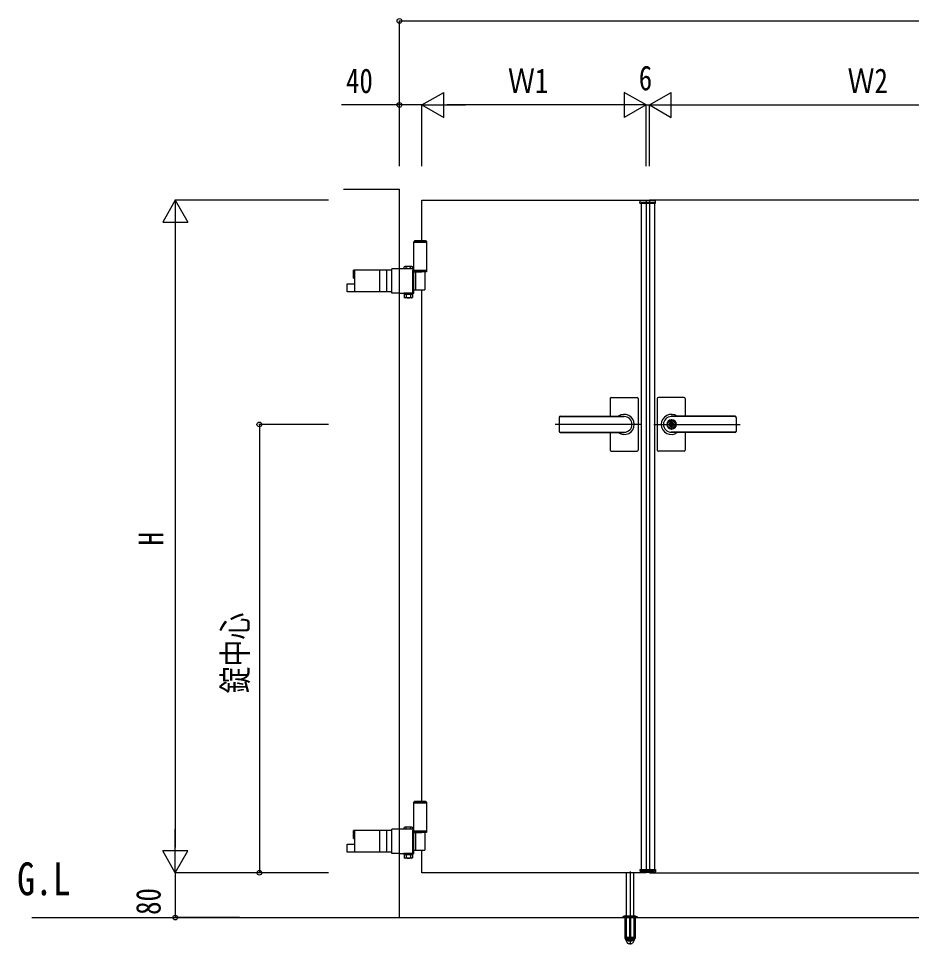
# Model space of a CAD drawing. Units: millimetres, scale not verified. Extents: x -4205 to 4205, y -2970 to 2970.
# Drawn here: x -2284 to -690, y -232 to 1420 of the extents above; entities that cross this region are included whole.
import ezdxf
from ezdxf.enums import TextEntityAlignment as Align

# ---------------------------------------------------------------- set-up
doc = ezdxf.new("R2010")
doc.units = ezdxf.units.MM
doc.header["$LTSCALE"] = 12
for name, color, linetype in [('0-2_USER1', 3, 'Continuous'), ('0-4_YKK_A1', 4, 'Continuous'), ('0-5_YKK_D', 6, 'Continuous')]:
    doc.layers.add(name, color=color, linetype=linetype)
doc.styles.add('ＭＳ ゴシック', font='')
doc.styles.get('ＭＳ ゴシック').set_extended_font_data('MS Gothic')

msp = doc.modelspace()

# ---------------------------------------------------------------- linework, layer by layer
at = {"layer": '0-4_YKK_A1'}
for p, q in [((-1703.98, 1116.09), (-1603.98, 1116.09)), ((-1603.98, -183.91), (-1603.98, 1116.09)), ((-1563.98, 1024.09), (-1563.98, 1096.09)), ((-1174.88, 1090.59), (-1174.67, 1094.64)), ((-1174.88, 1090.59), (-1147.08, 1090.59)), ((-1148.29, 1095.59), (-1173.67, 1095.59)), ((-1172.98, 1092.59), (-1148.98, 1092.59)), ((-1172.98, 1092.59), (-1172.98, 1090.59)), ((-1172.98, 1090.59), (-1172.98, -98.41)), ((-1148.98, 1092.59), (-1148.98, 1090.59)), ((-1148.98, 1090.59), (-1148.98, -98.41)), ((-1147.08, 1090.59), (-1147.29, 1094.64)), ((-1576.48, 1024.09), (-1578.48, 1022.09)), ((-1578.48, 968.09), (-1578.48, 1022.09)), ((-1578.48, 1022.09), (-1555.48, 1022.09)), ((-1578.48, 1021.09), (-1555.48, 1021.09)), ((-1576.48, 1024.09), (-1557.48, 1024.09)), ((-1557.48, 1024.09), (-1555.48, 1022.09)), ((-1555.48, 1022.09), (-1555.48, 968.09)), ((-1594.69, 977.64), (-1595.7, 977.06)), ((-1595.7, 973.64), (-1595.7, 977.06)), ((-1581.69, 977.64), (-1594.69, 977.64)), ((-1591.95, 973.64), (-1591.95, 977.06)), ((-1584.44, 973.64), (-1584.44, 977.06)), ((-1581.69, 977.64), (-1580.69, 977.06)), ((-1580.69, 973.64), (-1580.69, 977.06)), ((-1617.47, 971.59), (-1685.99, 971.59)), ((-1685.99, 957.09), (-1685.99, 971.59)), ((-1638.95, 932.59), (-1638.95, 971.59)), ((-1626.64, 932.59), (-1626.64, 971.59)), ((-1617.47, 930.54), (-1617.47, 973.64)), ((-1603.98, 973.64), (-1617.47, 973.64)), ((-1578.19, 973.64), (-1603.98, 973.64)), ((-1579.99, 972.14), (-1578.19, 972.14)), ((-1579.99, 932.04), (-1579.99, 972.14)), ((-1578.48, 971.09), (-1555.48, 971.09)), ((-1555.48, 968.09), (-1578.48, 968.09)), ((-1578.19, 930.54), (-1578.19, 973.64)), ((-1578.19, 968.09), (-1563.98, 968.09)), ((-1575.09, 968.09), (-1575.09, 936.09)), ((-1558.63, 968.09), (-1558.63, 936.09)), ((-1697.53, 947.09), (-1683.39, 947.09)), ((-1697.53, 932.59), (-1697.53, 947.09)), ((-1685.99, 957.09), (-1683.39, 957.09)), ((-1579.99, 952.59), (-1578.19, 952.59)), ((-1579.99, 951.59), (-1578.19, 951.59)), ((-1617.47, 932.59), (-1697.53, 932.59)), ((-1603.98, 930.54), (-1617.47, 930.54)), ((-1603.98, 930.54), (-1578.19, 930.54)), ((-1595.7, 928.54), (-1595.7, 922.62)), ((-1580.69, 928.54), (-1595.7, 928.54)), ((-1592.29, 928.54), (-1592.29, 930.54)), ((-1591.95, 928.54), (-1591.95, 922.62)), ((-1584.44, 928.54), (-1584.44, 922.62)), ((-1584.09, 928.54), (-1584.09, 930.54)), ((-1580.69, 928.54), (-1580.69, 922.62)), ((-1579.99, 932.04), (-1578.19, 932.04)), ((-1578.19, 936.09), (-1558.63, 936.09)), ((-1563.98, 24.09), (-1563.98, 936.09)), ((-1594.69, 922.04), (-1595.7, 922.62)), ((-1581.69, 922.04), (-1594.69, 922.04)), ((-1581.69, 922.04), (-1580.69, 922.62)), ((-1225.98, 744.09), (-1179.98, 744.09)), ((-1095.98, 744.09), (-1141.98, 744.09)), ((-1227.98, 742.09), (-1227.98, 710.66)), ((-1177.98, 742.09), (-1177.98, 650.09)), ((-1143.98, 742.09), (-1143.98, 650.09)), ((-1093.98, 742.09), (-1093.98, 710.66)), ((-1316.98, 710.59), (-1202.98, 710.59)), ((-1004.98, 710.59), (-1118.98, 710.59)), ((-1171.81, 696.09), (-1325.97, 696.09)), ((-1318.99, 708.59), (-1318.99, 683.54)), ((-1316.98, 710.09), (-1202.98, 710.09)), ((-1150.15, 696.09), (-995.99, 696.09)), ((-1119.88, 700.64), (-1119.88, 697.59)), ((-1119.88, 700.64), (-1118.08, 700.64)), ((-1118.56, 696.77), (-1119.88, 697.59)), ((-1118.56, 695.41), (-1119.88, 694.59)), ((-1119.88, 694.59), (-1119.88, 691.54)), ((-1004.98, 710.09), (-1118.98, 710.09)), ((-1117.98, 704.29), (-1118.98, 704.29)), ((-1118.08, 700.64), (-1118.08, 698.04)), ((-1118.08, 694.14), (-1118.08, 691.54)), ((-1116.28, 697.09), (-1117.9, 697.76)), ((-1117.9, 694.42), (-1116.28, 695.09)), ((-1116.28, 697.09), (-1116.28, 695.09)), ((-1002.97, 708.59), (-1002.97, 683.54)), ((-1316.98, 682.09), (-1202.98, 682.09)), ((-1316.98, 681.59), (-1202.98, 681.59)), ((-1227.98, 681.53), (-1227.98, 650.09)), ((-1119.88, 691.54), (-1118.08, 691.54)), ((-1117.98, 687.89), (-1118.98, 687.89)), ((-1004.98, 682.09), (-1118.98, 682.09)), ((-1004.98, 681.59), (-1118.98, 681.59)), ((-1093.98, 681.53), (-1093.98, 650.09)), ((-1225.98, 648.09), (-1179.98, 648.09)), ((-1095.98, 648.09), (-1141.98, 648.09)), ((-1576.48, 24.09), (-1578.48, 22.09)), ((-1578.48, -31.91), (-1578.48, 22.09)), ((-1578.48, 22.09), (-1555.48, 22.09)), ((-1578.48, 21.09), (-1555.48, 21.09)), ((-1576.48, 24.09), (-1557.48, 24.09)), ((-1557.48, 24.09), (-1555.48, 22.09)), ((-1555.48, 22.09), (-1555.48, -31.91)), ((-1617.47, -28.41), (-1685.99, -28.41)), ((-1685.99, -42.91), (-1685.99, -28.41)), ((-1638.95, -67.41), (-1638.95, -28.41)), ((-1626.64, -67.41), (-1626.64, -28.41)), ((-1617.47, -69.46), (-1617.47, -26.36)), ((-1603.98, -26.36), (-1617.47, -26.36)), ((-1578.19, -26.36), (-1603.98, -26.36)), ((-1594.69, -22.36), (-1595.7, -22.94)), ((-1595.7, -26.36), (-1595.7, -22.94)), ((-1581.69, -22.36), (-1594.69, -22.36)), ((-1591.95, -26.36), (-1591.95, -22.94)), ((-1584.44, -26.36), (-1584.44, -22.94)), ((-1581.69, -22.36), (-1580.69, -22.94)), ((-1580.69, -26.36), (-1580.69, -22.94)), ((-1579.99, -27.86), (-1578.19, -27.86)), ((-1579.99, -67.96), (-1579.99, -27.86)), ((-1578.48, -28.91), (-1555.48, -28.91)), ((-1555.48, -31.91), (-1578.48, -31.91)), ((-1578.19, -69.46), (-1578.19, -26.36)), ((-1578.19, -31.91), (-1563.98, -31.91)), ((-1575.09, -31.91), (-1575.09, -63.91)), ((-1558.63, -31.91), (-1558.63, -63.91)), ((-1685.99, -42.91), (-1683.39, -42.91)), ((-1579.99, -47.41), (-1578.19, -47.41)), ((-1579.99, -48.41), (-1578.19, -48.41)), ((-1697.53, -52.91), (-1683.39, -52.91)), ((-1697.53, -67.41), (-1697.53, -52.91)), ((-1578.19, -63.91), (-1558.63, -63.91)), ((-1617.47, -67.41), (-1697.53, -67.41)), ((-1603.98, -69.46), (-1617.47, -69.46)), ((-1603.98, -69.46), (-1578.19, -69.46)), ((-1595.7, -71.46), (-1595.7, -77.38)), ((-1580.69, -71.46), (-1595.7, -71.46)), ((-1594.69, -77.96), (-1595.7, -77.38)), ((-1581.69, -77.96), (-1594.69, -77.96)), ((-1592.29, -71.46), (-1592.29, -69.46)), ((-1591.95, -71.46), (-1591.95, -77.38)), ((-1584.44, -71.46), (-1584.44, -77.38)), ((-1584.09, -71.46), (-1584.09, -69.46)), ((-1581.69, -77.96), (-1580.69, -77.38)), ((-1580.69, -71.46), (-1580.69, -77.38)), ((-1579.99, -67.96), (-1578.19, -67.96)), ((-1174.88, -98.41), (-1147.08, -98.41)), ((-1174.88, -98.41), (-1174.67, -102.46)), ((-1172.98, -100.41), (-1172.98, -98.41)), ((-1148.98, -100.41), (-1148.98, -98.41)), ((-1147.08, -98.41), (-1147.29, -102.46)), ((-1198.98, -180.91), (-1198.98, -103.91)), ((-1192.48, -101.91), (-1192.48, -231.91)), ((-1185.98, -180.91), (-1185.98, -103.91)), ((-1148.29, -103.41), (-1173.67, -103.41)), ((-1172.98, -100.41), (-1148.98, -100.41)), ((-1201.48, -180.91), (-1204.82, -182.13)), ((-1201.48, -180.91), (-1183.48, -180.91)), ((-1200.31, -180.91), (-1199.81, -181.41)), ((-1199.48, -218.97), (-1199.81, -181.41)), ((-1199.81, -181.41), (-1185.15, -181.41)), ((-1185.98, -180.91), (-1185.98, -219.71)), ((-1185.48, -218.97), (-1185.15, -181.41)), ((-1184.65, -180.91), (-1185.15, -181.41)), ((-1183.48, -180.91), (-1180.14, -182.13)), ((-2260.15, -183.91), (-165.37, -183.91)), ((-1205.48, -183.07), (-1205.48, -183.91)), ((-1205.48, -183.91), (-1179.48, -183.91)), ((-1205.19, -182.37), (-1179.77, -182.37)), ((-1201.73, -183.91), (-1201.73, -220.94)), ((-1201.17, -183.91), (-1201.17, -221.91)), ((-1193.48, -183.91), (-1193.48, -221.91)), ((-1191.48, -183.91), (-1191.48, -221.91)), ((-1183.79, -183.91), (-1183.79, -221.91)), ((-1183.23, -183.91), (-1183.23, -220.94)), ((-1179.48, -183.07), (-1179.48, -183.91)), ((-1201.73, -220.94), (-1196.84, -229.41)), ((-1201.17, -221.91), (-1193.48, -221.91)), ((-1198.93, -220.03), (-1198.93, -219.71)), ((-1198.93, -220.03), (-1186.03, -220.03)), ((-1195.97, -229.91), (-1188.99, -229.91)), ((-1193.48, -220.94), (-1191.48, -220.94)), ((-1191.48, -221.91), (-1183.79, -221.91)), ((-1183.23, -220.94), (-1188.12, -229.41)), ((-1186.03, -219.71), (-1186.03, -220.03))]:
    msp.add_line(p, q, dxfattribs=at)
for points in [[(-1563.98, 1096.09), (-1163.98, 1096.09), (-1163.98, -103.91), (-1563.98, -103.91), (-1563.98, -63.91)], [(-357.98, 1096.09), (-1157.98, 1096.09), (-1157.98, -103.91), (-357.98, -103.91), (-357.98, -63.91)], [(-1683.39, 932.59), (-1683.39, 957.09), (-1683.39, 971.59)], [(-1683.39, -67.41), (-1683.39, -42.91), (-1683.39, -28.41)], [(-1185.98, -219.71), (-1198.98, -219.71), (-1198.98, -180.91)]]:
    msp.add_lwpolyline(points, dxfattribs=at)
for points in [[(-1580.49, 930.54), (-1595.89, 930.54), (-1595.89, 928.54), (-1580.49, 928.54)], [(-1580.49, -69.46), (-1595.89, -69.46), (-1595.89, -71.46), (-1580.49, -71.46)]]:
    msp.add_lwpolyline(points, close=True, dxfattribs=at)
msp.add_circle((-1118.98, 696.09), 6.6, dxfattribs=at)
for centre, radius, start, end in [((-1173.67, 1094.59), 1, 90, 177), ((-1148.29, 1094.59), 1, 3, 90), ((-1593.82, 974.32), 3.32, 55.61575, 124.38425), ((-1588.19, 965.22), 12.42, 72.41205, 107.58795), ((-1582.56, 974.32), 3.32, 55.61575, 124.38425), ((-1593.82, 925.36), 3.32, 235.61575, 304.38425), ((-1588.19, 934.46), 12.42, 252.41205, 287.58795), ((-1582.56, 925.36), 3.32, 235.61575, 304.38425), ((-1225.98, 742.09), 2, 90, 180), ((-1179.98, 742.09), 2, 0, 90), ((-1141.98, 742.09), 2, 90, 180), ((-1095.98, 742.09), 2, 0, 90), ((-1316.99, 708.59), 2, 90, 180), ((-1202.98, 696.09), 18, 359.99634, 125.98541), ((-1118.98, 696.09), 18, 54.01459, 180.00366), ((-1004.97, 708.59), 2, 0, 90), ((-1316.99, 708.09), 2, 90, 180), ((-1202.98, 696.09), 18, 234.01459, 359.99634), ((-1202.98, 696.09), 14, 270, 90), ((-1118.98, 696.09), 18, 180.00366, 305.98541), ((-1118.98, 696.09), 14, 90, 270), ((-1118.98, 696.09), 8.2, 90, 270), ((-1118.98, 696.09), 4, 103.00288, 256.99712), ((-1118.98, 696.09), 2, 116.74368, 243.25632), ((-1118.98, 696.09), 0.8, 301.82132, 58.17868), ((-1118.98, 696.09), 4, 283.00288, 76.99712), ((-1117.78, 698.04), 0.3, 180, 247.38014), ((-1117.78, 694.14), 0.3, 112.61986, 180), ((-1117.98, 696.09), 8.2, 270, 90), ((-1004.97, 708.09), 2, 0, 90), ((-1316.99, 684.09), 2, 180, 270), ((-1316.99, 683.59), 2, 180, 270), ((-1004.97, 684.09), 2, 270, 0), ((-1004.97, 683.59), 2, 270, 0), ((-1225.98, 650.09), 2, 180, 270), ((-1179.98, 650.09), 2, 270, 0), ((-1141.98, 650.09), 2, 180, 270), ((-1095.98, 650.09), 2, 270, 0), ((-1593.82, -25.68), 3.32, 55.61575, 124.38425), ((-1588.19, -34.78), 12.42, 72.41205, 107.58795), ((-1582.56, -25.68), 3.32, 55.61575, 124.38425), ((-1593.82, -74.64), 3.32, 235.61575, 304.38425), ((-1588.19, -65.54), 12.42, 252.41205, 287.58795), ((-1582.56, -74.64), 3.32, 235.61575, 304.38425), ((-1173.67, -102.41), 1, 183, 270), ((-1148.29, -102.41), 1, 270, 357), ((-1204.48, -183.07), 1, 110, 180), ((-1180.48, -183.07), 1, 0, 70), ((-1192.48, -218.91), 7, 180.5, 359.5), ((-1192.48, -216.61), 7.3, 207.94179, 270), ((-1195.97, -228.91), 1, 210, 270), ((-1192.48, -216.61), 7.3, 270, 332.05821), ((-1188.99, -228.91), 1, 270, 330)]:
    msp.add_arc(centre, radius, start, end, dxfattribs=at)
at = {"layer": '0-5_YKK_D'}
for p, q in [((-1603.98, 1157.05), (-1603.98, 1417.09)), ((-1603.98, 1416.09), (-317.98, 1416.09)), ((-1563.98, 1266.09), (-1525.01, 1288.59)), ((-1525.01, 1243.59), (-1525.01, 1288.59)), ((-1163.98, 1266.09), (-1202.95, 1288.59)), ((-1202.95, 1288.59), (-1202.95, 1243.59)), ((-1157.98, 1266.09), (-1119.01, 1288.59)), ((-1119.01, 1243.59), (-1119.01, 1288.59)), ((-1603.98, 1157.05), (-1603.98, 1267.09)), ((-1563.98, 1157.05), (-1563.98, 1267.09)), ((-1563.98, 1157.05), (-1563.98, 1267.09)), ((-1563.98, 1266.09), (-1525.01, 1243.59)), ((-1563.98, 1266.09), (-1486.04, 1266.09)), ((-1208.98, 1266.09), (-1518.98, 1266.09)), ((-1163.98, 1266.09), (-1241.92, 1266.09)), ((-1163.98, 1266.09), (-1202.95, 1243.59)), ((-1163.98, 1266.09), (-1180.98, 1266.09)), ((-1163.98, 1157.05), (-1163.98, 1267.09)), ((-1163.98, 1157.05), (-1163.98, 1267.09)), ((-1163.98, 1266.09), (-1157.98, 1266.09)), ((-1157.98, 1157.05), (-1157.98, 1267.09)), ((-1157.98, 1157.05), (-1157.98, 1267.09)), ((-1157.98, 1266.09), (-1140.98, 1266.09)), ((-1157.98, 1266.09), (-1119.01, 1243.59)), ((-1157.98, 1266.09), (-1080.04, 1266.09)), ((-1112.98, 1266.09), (-402.98, 1266.09)), ((-2003.98, 1096.09), (-2026.48, 1057.12)), ((-1730.36, 1096.09), (-2004.98, 1096.09)), ((-2003.98, 1096.09), (-1981.48, 1057.12)), ((-2003.98, 1096.09), (-2003.98, 1018.15)), ((-2026.48, 1057.12), (-1981.48, 1057.12)), ((-2003.98, 1051.09), (-2003.98, -58.91)), ((-1730.36, 696.09), (-1854.98, 696.09)), ((-1853.98, 696.09), (-1853.98, -103.91)), ((-2003.98, -103.91), (-2003.98, -25.97)), ((-2003.98, -103.91), (-2026.48, -64.94)), ((-1981.48, -64.94), (-2026.48, -64.94)), ((-2003.98, -103.91), (-1981.48, -64.94)), ((-1730.36, -103.91), (-2004.98, -103.91)), ((-1730.36, -103.91), (-2004.98, -103.91)), ((-2003.98, -103.91), (-2003.98, -183.91)), ((-1730.36, -103.91), (-1854.98, -103.91)), ((-1889.7, -183.91), (-2004.98, -183.91))]:
    msp.add_line(p, q, dxfattribs=at)
msp.add_lwpolyline([(-1563.98, 1266.09), (-1603.98, 1266.09), (-1707.38, 1266.09)], dxfattribs=at)
for centre in [(-1603.98, 1416.09), (-1603.98, 1266.09), (-1853.98, 696.09), (-1853.98, -103.91), (-2003.98, -183.91)]:
    msp.add_circle(centre, 4.25, dxfattribs=at)

# ---------------------------------------------------------------- texts
at = {"layer": '0-2_USER1', "style": 'ＭＳ ゴシック', "width": 0.8}
msp.add_text('G.L', height=58.65, dxfattribs=at).set_placement((-2286.33, -161.63), align=Align.BOTTOM_LEFT)
at = {"layer": '0-5_YKK_D', "style": 'ＭＳ ゴシック', "width": 0.8}
for s, p in [('40', (-1699.38, 1274.09)), ('Ｗ1', (-1410.38, 1274.09)), ('6', (-1176.98, 1279.09)), ('Ｗ2', (-804.38, 1274.09))]:
    msp.add_text(s, height=43.99, dxfattribs=at).set_placement(p, align=Align.BOTTOM_LEFT)
for s, p in [('H', (-2011.98, 480.09)), ('錠中心', (-1861.98, 216.09)), ('80', (-2016.98, -179.11))]:
    msp.add_text(s, height=43.99, rotation=90, dxfattribs=at).set_placement(p, align=Align.BOTTOM_LEFT)

doc.saveas('drawing.dxf')
